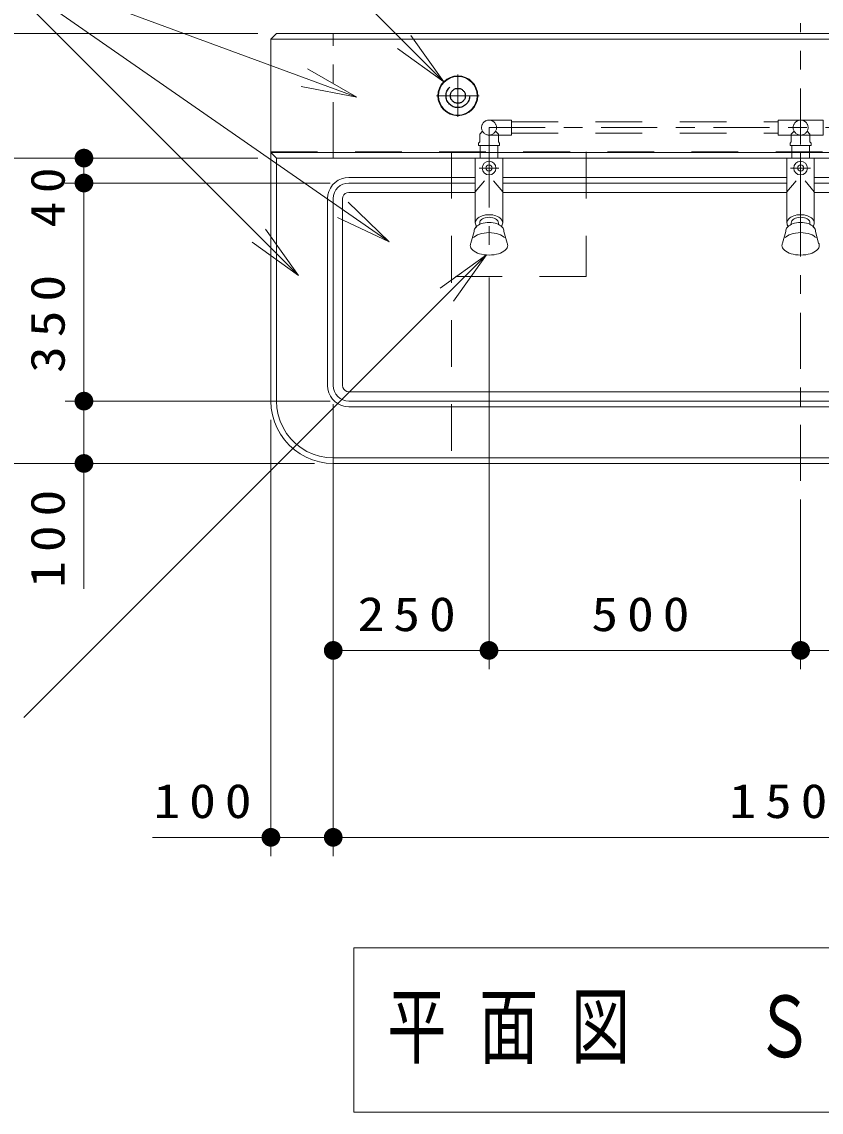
# Model space of a CAD drawing. Units: millimetres on the paper, scale 1:30. Extents: x -385 to 0, y 0 to 267.
# Drawn here: x -340.9 to -298.1, y 175.1 to 233.5 of the extents above; entities that cross this region are included whole.
import ezdxf

# ---------------------------------------------------------------- set-up
doc = ezdxf.new("R2010")
doc.units = ezdxf.units.MM
for name, pattern in [('USER1', [4.5, 2.5, -2]), ('USER2', [6, 3, -1, 1, -1]), ('USER3', [8, 3, -1, 1, -1, 1, -1])]:
    doc.linetypes.add(name, pattern=pattern)
doc.layers.add('LY_1', color=7, linetype='Continuous', lineweight=13)
doc.styles.add('ＭＳ ゴシック', font='')
doc.styles.get('ＭＳ ゴシック').set_extended_font_data('MS Gothic')

# ---------------------------------------------------------------- blocks, each defined once
blk = doc.blocks.new('filled_dot')
at = {"color": 0, "linetype": 'Continuous', "lineweight": -2, "const_width": 1.25}
blk.add_lwpolyline([(-0.625, 0, 1), (0.625, 0, 1)], format="xyb", close=True, dxfattribs=at)
blk = doc.blocks.new('open_arrow')
at = {"color": 0, "linetype": 'Continuous', "lineweight": -2}
blk.add_lwpolyline([(7.5, 1.25), (0, 0), (7.5, -1.25)], dxfattribs=at)

msp = doc.modelspace()

# ---------------------------------------------------------------- linework, layer by layer
at = {"layer": 'LY_1'}
for p, q in [((-318.281, 230.263), (-335.518, 247.5)), ((-326.054, 219.903), (-342.97, 236.819)), ((-321.21, 221.691), (-342.97, 236.819)), ((-322.924, 229.441), (-342.97, 236.819)), ((-328.227, 232.842), (-348.527, 232.842)), ((-338.527, 226.176), (-348.527, 226.176)), ((-328.227, 226.176), (-338.527, 226.176)), ((-337.527, 222.355), (-337.527, 226.176)), ((-324.361, 224.842), (-338.527, 224.842)), ((-337.527, 213.176), (-337.527, 224.842)), ((-315.127, 224.842), (-299.927, 224.842)), ((-298.461, 224.842), (-283.261, 224.842)), ((-315.127, 224.342), (-299.927, 224.342)), ((-298.461, 224.342), (-283.261, 224.342)), ((-315.996, 220.994), (-340.734, 196.256)), ((-315.861, 219.783), (-315.861, 198.842)), ((-324.361, 213.176), (-338.527, 213.176)), ((-337.527, 203.136), (-337.527, 213.176)), ((-324.194, 213.009), (-324.194, 198.842)), ((-327.527, 212.176), (-327.527, 188.842)), ((-338.527, 209.842), (-348.527, 209.842)), ((-325.194, 209.842), (-338.527, 209.842)), ((-299.194, 207.907), (-299.194, 198.842)), ((-315.861, 199.842), (-324.194, 199.842)), ((-299.194, 199.842), (-315.861, 199.842)), ((-282.527, 199.842), (-299.194, 199.842)), ((-324.194, 198.842), (-324.194, 188.842)), ((-324.194, 189.842), (-333.865, 189.842)), ((-274.194, 189.842), (-324.194, 189.842)), ((-323.094, 183.94), (-323.094, 175.14)), ((-275.294, 183.94), (-323.094, 183.94)), ((-323.094, 175.14), (-275.294, 175.14))]:
    msp.add_line(p, q, dxfattribs=at)
at = {"layer": 'LY_1', "color": 4, "linetype": 'USER2'}
msp.add_line((-299.194, 208.907), (-299.194, 233.391), dxfattribs=at)
at = {"layer": 'LY_1', "color": 253, "linetype": 'USER3'}
msp.add_line((-324.194, 226.176), (-324.194, 232.842), dxfattribs=at)
at = {"layer": 'LY_1', "color": 253}
for p, q in [((-327.527, 232.542), (-270.861, 232.542)), ((-327.527, 226.476), (-270.861, 226.476)), ((-315.127, 225.142), (-299.927, 225.142)), ((-298.461, 225.142), (-283.261, 225.142)), ((-316.101, 224.962), (-316.594, 224.376)), ((-315.127, 224.376), (-315.62, 224.962)), ((-299.434, 224.962), (-299.927, 224.376)), ((-298.461, 224.376), (-298.954, 224.962))]:
    msp.add_line(p, q, dxfattribs=at)
at = {"layer": 'LY_1', "color": 253, "linetype": 'USER2'}
for p, q in [((-317.527, 228.376), (-317.527, 230.642)), ((-316.394, 229.509), (-318.661, 229.509)), ((-315.861, 226.53), (-315.861, 220.783)), ((-299.194, 226.53), (-299.194, 220.783)), ((-316.394, 225.642), (-315.327, 225.642)), ((-299.727, 225.642), (-298.661, 225.642))]:
    msp.add_line(p, q, dxfattribs=at)
at = {"layer": 'LY_1', "color": 4, "linetype": 'USER1'}
for p, q in [((-314.661, 228.109), (-300.394, 228.109)), ((-316.361, 227.459), (-316.208, 227.611)), ((-315.361, 227.459), (-315.513, 227.611)), ((-314.661, 227.509), (-300.394, 227.509)), ((-299.694, 227.459), (-299.542, 227.611)), ((-298.694, 227.459), (-298.846, 227.611)), ((-316.427, 226.976), (-316.361, 227.042)), ((-316.427, 226.842), (-316.427, 226.976)), ((-316.361, 227.042), (-316.361, 227.459)), ((-315.361, 227.042), (-315.361, 227.459)), ((-315.361, 227.042), (-315.294, 226.976)), ((-315.294, 226.976), (-315.294, 226.842)), ((-299.761, 226.976), (-299.694, 227.042)), ((-299.761, 226.842), (-299.761, 226.976)), ((-299.694, 227.042), (-299.694, 227.459)), ((-298.694, 227.042), (-298.694, 227.459)), ((-298.694, 227.042), (-298.627, 226.976)), ((-298.627, 226.976), (-298.627, 226.842)), ((-315.294, 226.842), (-316.427, 226.842)), ((-298.627, 226.842), (-299.761, 226.842))]:
    msp.add_line(p, q, dxfattribs=at)
at = {"layer": 'LY_1', "linetype": 'USER1'}
msp.add_line((-327.527, 226.509), (-270.861, 226.509), dxfattribs=at)
at = {"layer": 'LY_1', "color": 253, "linetype": 'USER1'}
msp.add_line((-317.861, 226.509), (-317.861, 209.842), dxfattribs=at)
at = {"layer": 'LY_1'}
for points in [[(-327.527, 226.476), (-327.527, 232.542), (-327.227, 232.842), (-271.161, 232.842), (-270.861, 232.542), (-270.861, 226.476), (-271.161, 226.176), (-327.227, 226.176)], [(-316.594, 226.176), (-316.594, 222.709), (-316.588, 222.655), (-316.572, 222.602), (-316.546, 222.554), (-316.534, 222.538), (-316.522, 222.523), (-316.568, 222.476), (-316.608, 222.425), (-316.637, 222.372), (-316.655, 222.315), (-316.661, 222.256), (-316.825, 221.63), (-316.845, 221.587), (-316.857, 221.542), (-316.861, 221.496), (-316.853, 221.434), (-316.833, 221.376), (-316.799, 221.324), (-316.731, 221.251), (-316.653, 221.189), (-316.568, 221.138), (-316.47, 221.093), (-316.369, 221.058), (-316.265, 221.031), (-316.131, 221.008), (-315.996, 220.994), (-315.861, 220.989), (-315.725, 220.994), (-315.59, 221.008), (-315.456, 221.031), (-315.352, 221.058), (-315.251, 221.093), (-315.153, 221.138), (-315.068, 221.189), (-314.99, 221.251), (-314.922, 221.324), (-314.888, 221.376), (-314.868, 221.434), (-314.861, 221.496), (-314.865, 221.542), (-314.876, 221.587), (-314.896, 221.63), (-315.061, 222.256), (-315.067, 222.315), (-315.084, 222.372), (-315.113, 222.425), (-315.153, 222.476), (-315.199, 222.523), (-315.187, 222.538), (-315.175, 222.554), (-315.149, 222.602), (-315.133, 222.655), (-315.127, 222.709), (-315.127, 226.176)], [(-299.927, 226.176), (-299.927, 222.709), (-299.922, 222.655), (-299.905, 222.602), (-299.879, 222.554), (-299.868, 222.538), (-299.856, 222.523), (-299.901, 222.476), (-299.941, 222.425), (-299.97, 222.372), (-299.988, 222.315), (-299.994, 222.256), (-300.159, 221.63), (-300.178, 221.587), (-300.19, 221.542), (-300.194, 221.496), (-300.187, 221.434), (-300.166, 221.376), (-300.132, 221.324), (-300.064, 221.251), (-299.987, 221.189), (-299.901, 221.138), (-299.803, 221.093), (-299.702, 221.058), (-299.598, 221.031), (-299.464, 221.008), (-299.329, 220.994), (-299.194, 220.989), (-299.058, 220.994), (-298.923, 221.008), (-298.79, 221.031), (-298.686, 221.058), (-298.584, 221.093), (-298.487, 221.138), (-298.401, 221.189), (-298.324, 221.251), (-298.255, 221.324), (-298.222, 221.376), (-298.201, 221.434), (-298.194, 221.496), (-298.198, 221.542), (-298.21, 221.587), (-298.229, 221.63), (-298.394, 222.256), (-298.4, 222.315), (-298.418, 222.372), (-298.447, 222.425), (-298.487, 222.476), (-298.532, 222.523), (-298.52, 222.538), (-298.509, 222.554), (-298.482, 222.602), (-298.466, 222.655), (-298.461, 222.709), (-298.461, 226.176)]]:
    msp.add_lwpolyline(points, close=True, dxfattribs=at)
at = {"layer": 'LY_1', "color": 4, "linetype": 'USER1'}
for points in [[(-315.861, 228.209), (-314.661, 228.209), (-314.661, 227.409), (-315.861, 227.409)], [(-299.194, 228.209), (-300.394, 228.209), (-300.394, 227.409), (-299.194, 227.409)], [(-299.194, 228.209), (-297.994, 228.209), (-297.994, 227.409), (-299.194, 227.409)]]:
    msp.add_lwpolyline(points, dxfattribs=at)
at = {"layer": 'LY_1', "color": 4, "linetype": 'USER2'}
msp.add_lwpolyline([(-315.861, 226.176), (-315.861, 227.809), (-269.309, 227.809)], dxfattribs=at)
at = {"layer": 'LY_1'}
for points in [[(-274.194, 209.842), (-324.194, 209.842), (-324.567, 209.863), (-324.936, 209.926), (-325.295, 210.03), (-325.64, 210.173), (-325.967, 210.353), (-326.272, 210.57), (-326.551, 210.819), (-326.8, 211.097), (-327.016, 211.402), (-327.197, 211.73), (-327.34, 212.075), (-327.444, 212.434), (-327.506, 212.803), (-327.527, 213.176), (-327.527, 226.509)], [(-275.027, 213.176), (-323.361, 213.176), (-323.523, 213.192), (-323.679, 213.239), (-323.824, 213.316), (-323.95, 213.42), (-324.053, 213.546), (-324.13, 213.69), (-324.178, 213.847), (-324.194, 214.009), (-324.194, 224.009), (-324.178, 224.172), (-324.13, 224.328), (-324.053, 224.472), (-323.95, 224.598), (-323.824, 224.702), (-323.679, 224.779), (-323.523, 224.826), (-323.361, 224.842), (-316.594, 224.842)], [(-275.027, 213.676), (-323.361, 213.676), (-323.464, 213.692), (-323.556, 213.739), (-323.63, 213.813), (-323.678, 213.906), (-323.694, 214.009), (-323.694, 224.009), (-323.678, 224.112), (-323.63, 224.205), (-323.556, 224.279), (-323.464, 224.326), (-323.361, 224.342), (-316.594, 224.342)]]:
    msp.add_lwpolyline(points, dxfattribs=at)
at = {"layer": 'LY_1', "color": 253, "linetype": 'USER1'}
msp.add_lwpolyline([(-310.661, 226.509), (-310.661, 219.842), (-317.861, 219.842)], dxfattribs=at)
at = {"layer": 'LY_1', "color": 4, "linetype": 'USER1'}
for points in [[(-315.394, 226.842), (-316.327, 226.842), (-316.327, 226.176), (-315.394, 226.176)], [(-298.727, 226.842), (-299.661, 226.842), (-299.661, 226.176), (-298.727, 226.176)]]:
    msp.add_lwpolyline(points, close=True, dxfattribs=at)
at = {"layer": 'LY_1', "color": 253}
for points in [[(-274.194, 210.142), (-324.194, 210.142), (-324.559, 210.165), (-324.92, 210.231), (-325.27, 210.34), (-325.604, 210.49), (-325.917, 210.679), (-326.205, 210.905), (-326.464, 211.164), (-326.69, 211.453), (-326.88, 211.766), (-327.03, 212.1), (-327.139, 212.45), (-327.205, 212.81), (-327.227, 213.176), (-327.227, 226.176)], [(-315.127, 222.709), (-315.127, 226.176), (-316.594, 226.176), (-316.594, 222.709)], [(-298.461, 222.709), (-298.461, 226.176), (-299.927, 226.176), (-299.927, 222.709)], [(-275.027, 212.876), (-323.361, 212.876), (-323.557, 212.893), (-323.748, 212.944), (-323.927, 213.028), (-324.089, 213.141), (-324.229, 213.281), (-324.342, 213.442), (-324.426, 213.621), (-324.477, 213.812), (-324.494, 214.009), (-324.494, 224.009), (-324.477, 224.206), (-324.426, 224.397), (-324.342, 224.576), (-324.229, 224.738), (-324.089, 224.877), (-323.927, 224.991), (-323.748, 225.074), (-323.557, 225.125), (-323.361, 225.142), (-316.594, 225.142)], [(-316.522, 222.523), (-316.534, 222.538), (-316.546, 222.554), (-316.572, 222.602), (-316.588, 222.655), (-316.594, 222.709), (-316.588, 222.764), (-316.572, 222.816), (-316.546, 222.864), (-316.498, 222.924), (-316.442, 222.976), (-316.379, 223.02), (-316.307, 223.059), (-316.232, 223.09), (-316.154, 223.113), (-316.057, 223.133), (-315.959, 223.145), (-315.861, 223.149), (-315.762, 223.145), (-315.664, 223.133), (-315.567, 223.113), (-315.489, 223.09), (-315.414, 223.059), (-315.342, 223.02), (-315.279, 222.976), (-315.223, 222.924), (-315.175, 222.864), (-315.149, 222.816), (-315.133, 222.764), (-315.127, 222.709), (-315.133, 222.655), (-315.149, 222.602), (-315.175, 222.554), (-315.187, 222.538), (-315.199, 222.523)], [(-316.361, 222.631), (-316.361, 222.709), (-316.357, 222.746), (-316.346, 222.782), (-316.328, 222.815), (-316.295, 222.856), (-316.257, 222.891), (-316.214, 222.921), (-316.14, 222.959), (-316.061, 222.985), (-315.961, 223.003), (-315.861, 223.009), (-315.76, 223.003), (-315.66, 222.985), (-315.581, 222.959), (-315.507, 222.921), (-315.464, 222.891), (-315.426, 222.856), (-315.393, 222.815), (-315.375, 222.782), (-315.364, 222.746), (-315.361, 222.709), (-315.361, 222.631)], [(-299.856, 222.523), (-299.868, 222.538), (-299.879, 222.554), (-299.905, 222.602), (-299.922, 222.655), (-299.927, 222.709), (-299.922, 222.764), (-299.905, 222.816), (-299.879, 222.864), (-299.831, 222.924), (-299.775, 222.976), (-299.712, 223.02), (-299.641, 223.059), (-299.566, 223.09), (-299.488, 223.113), (-299.391, 223.133), (-299.293, 223.145), (-299.194, 223.149), (-299.095, 223.145), (-298.997, 223.133), (-298.9, 223.113), (-298.822, 223.09), (-298.747, 223.059), (-298.675, 223.02), (-298.613, 222.976), (-298.557, 222.924), (-298.509, 222.864), (-298.482, 222.816), (-298.466, 222.764), (-298.461, 222.709), (-298.466, 222.655), (-298.482, 222.602), (-298.509, 222.554), (-298.52, 222.538), (-298.532, 222.523)], [(-299.694, 222.631), (-299.694, 222.709), (-299.69, 222.746), (-299.679, 222.782), (-299.661, 222.815), (-299.628, 222.856), (-299.59, 222.891), (-299.547, 222.921), (-299.473, 222.959), (-299.394, 222.985), (-299.295, 223.003), (-299.194, 223.009), (-299.093, 223.003), (-298.994, 222.985), (-298.915, 222.959), (-298.84, 222.921), (-298.798, 222.891), (-298.759, 222.856), (-298.727, 222.815), (-298.709, 222.782), (-298.698, 222.746), (-298.694, 222.709), (-298.694, 222.631)], [(-316.685, 221.926), (-316.629, 221.973), (-316.568, 222.013), (-316.47, 222.066), (-316.367, 222.108), (-316.261, 222.14), (-316.129, 222.167), (-315.995, 222.184), (-315.861, 222.189)], [(-315.861, 222.189), (-315.726, 222.184), (-315.592, 222.167), (-315.46, 222.14), (-315.354, 222.108), (-315.251, 222.066), (-315.153, 222.013), (-315.092, 221.973), (-315.036, 221.926)], [(-300.019, 221.926), (-299.962, 221.973), (-299.901, 222.013), (-299.803, 222.066), (-299.701, 222.108), (-299.594, 222.14), (-299.462, 222.167), (-299.329, 222.184), (-299.194, 222.189)], [(-299.194, 222.189), (-299.059, 222.184), (-298.925, 222.167), (-298.793, 222.14), (-298.687, 222.108), (-298.585, 222.066), (-298.487, 222.013), (-298.426, 221.973), (-298.369, 221.926)]]:
    msp.add_lwpolyline(points, dxfattribs=at)
for points in [[(-315.861, 220.989), (-315.996, 220.994), (-316.131, 221.008), (-316.265, 221.031), (-316.369, 221.058), (-316.47, 221.093), (-316.568, 221.138), (-316.653, 221.189), (-316.731, 221.251), (-316.799, 221.324), (-316.833, 221.376), (-316.853, 221.434), (-316.861, 221.496), (-316.857, 221.542), (-316.845, 221.587), (-316.825, 221.63), (-316.661, 222.256), (-316.655, 222.315), (-316.637, 222.372), (-316.608, 222.425), (-316.556, 222.49), (-316.495, 222.547), (-316.426, 222.595), (-316.348, 222.637), (-316.266, 222.671), (-316.181, 222.697), (-316.075, 222.718), (-315.968, 222.731), (-315.861, 222.736), (-315.753, 222.731), (-315.646, 222.718), (-315.54, 222.697), (-315.455, 222.671), (-315.373, 222.637), (-315.295, 222.595), (-315.226, 222.547), (-315.165, 222.49), (-315.113, 222.425), (-315.084, 222.372), (-315.067, 222.315), (-315.061, 222.256), (-314.896, 221.63), (-314.876, 221.587), (-314.865, 221.542), (-314.861, 221.496), (-314.868, 221.434), (-314.888, 221.376), (-314.922, 221.324), (-314.99, 221.251), (-315.068, 221.189), (-315.153, 221.138), (-315.251, 221.093), (-315.352, 221.058), (-315.456, 221.031), (-315.59, 221.008), (-315.725, 220.994)], [(-299.194, 220.989), (-299.329, 220.994), (-299.464, 221.008), (-299.598, 221.031), (-299.702, 221.058), (-299.803, 221.093), (-299.901, 221.138), (-299.987, 221.189), (-300.064, 221.251), (-300.132, 221.324), (-300.166, 221.376), (-300.187, 221.434), (-300.194, 221.496), (-300.19, 221.542), (-300.178, 221.587), (-300.159, 221.63), (-299.994, 222.256), (-299.988, 222.315), (-299.97, 222.372), (-299.941, 222.425), (-299.889, 222.49), (-299.828, 222.547), (-299.76, 222.595), (-299.681, 222.637), (-299.599, 222.671), (-299.514, 222.697), (-299.409, 222.718), (-299.302, 222.731), (-299.194, 222.736), (-299.086, 222.731), (-298.979, 222.718), (-298.873, 222.697), (-298.788, 222.671), (-298.706, 222.637), (-298.628, 222.595), (-298.56, 222.547), (-298.499, 222.49), (-298.447, 222.425), (-298.418, 222.372), (-298.4, 222.315), (-298.394, 222.256), (-298.229, 221.63), (-298.21, 221.587), (-298.198, 221.542), (-298.194, 221.496), (-298.201, 221.434), (-298.222, 221.376), (-298.255, 221.324), (-298.324, 221.251), (-298.401, 221.189), (-298.487, 221.138), (-298.585, 221.093), (-298.686, 221.058), (-298.79, 221.031), (-298.923, 221.008), (-299.058, 220.994)]]:
    msp.add_lwpolyline(points, close=True, dxfattribs=at)
for centre, radius in [((-317.527, 229.509), 1.067), ((-317.527, 229.509), 1.033), ((-315.861, 225.642), 0.367), ((-315.861, 225.642), 0.167), ((-299.194, 225.642), 0.367), ((-299.194, 225.642), 0.167)]:
    msp.add_circle(centre, radius, dxfattribs=at)
at = {"layer": 'LY_1', "color": 253, "linetype": 'USER1', "lineweight": 25}
for radius in [0.633, 0.4]:
    msp.add_circle((-317.527, 229.509), radius, dxfattribs=at)
at = {"layer": 'LY_1', "color": 4, "linetype": 'USER1'}
for centre in [(-315.861, 227.809), (-299.194, 227.809)]:
    msp.add_circle(centre, 0.4, dxfattribs=at)

# ---------------------------------------------------------------- block references
at = {"layer": 'LY_1', "xscale": 0.4, "yscale": 0.4}
for name, p, rotation in [('open_arrow', (-318.281, 230.263), 135), ('open_arrow', (-322.924, 229.441), 159.8), ('filled_dot', (-337.527, 226.176), 270), ('filled_dot', (-337.527, 224.842), 90), ('filled_dot', (-337.527, 224.842), 270), ('open_arrow', (-321.21, 221.691), 145.2), ('open_arrow', (-326.054, 219.903), 135), ('open_arrow', (-315.996, 220.994), 225), ('filled_dot', (-337.527, 213.176), 270), ('filled_dot', (-337.527, 213.176), 90), ('filled_dot', (-337.527, 209.842), 90), ('filled_dot', (-315.861, 199.842), 180), ('filled_dot', (-299.194, 199.842), 180), ('filled_dot', (-324.194, 189.842), 180)]:
    msp.add_blockref(name, p, dxfattribs=dict(at, rotation=rotation))
for p in [(-324.194, 199.842), (-315.861, 199.842), (-299.194, 199.842), (-327.527, 189.842), (-324.194, 189.842)]:
    msp.add_blockref('filled_dot', p, dxfattribs=at)

# ---------------------------------------------------------------- texts
at = {"layer": 'LY_1', "char_height": 1.833, "attachment_point": 8, "rotation": 90, "style": 'ＭＳ ゴシック'}
for s, insert in [('\\T1.34;\\W1.1;40', (-338.527, 224.303)), ('\\T1.33;\\W1.15;350', (-338.527, 217.545)), ('\\T1.33;\\W1.15;100', (-338.527, 206.052))]:
    msp.add_mtext(s, dxfattribs=dict(at, insert=insert))
at = {"layer": 'LY_1', "style": 'ＭＳ ゴシック'}
for s, insert, char_height, attachment_point in [('\\T1.33;\\W1.15;250', (-320.027, 200.842), 1.833, 8), ('\\T1.33;\\W1.15;500', (-307.527, 200.842), 1.833, 8), ('\\T1.33;\\W1.15;100', (-330.948, 190.842), 1.833, 8), ('\\T1.33;\\W1.15;1500', (-299.194, 190.842), 1.833, 8), ('\\T1.56;\\W0.7;平面図\u3000Ｓ＝１／30', (-299.194, 179.54), 3.299, 5)]:
    msp.add_mtext(s, dxfattribs=dict(at, insert=insert, char_height=char_height, attachment_point=attachment_point))

doc.saveas('drawing.dxf')
